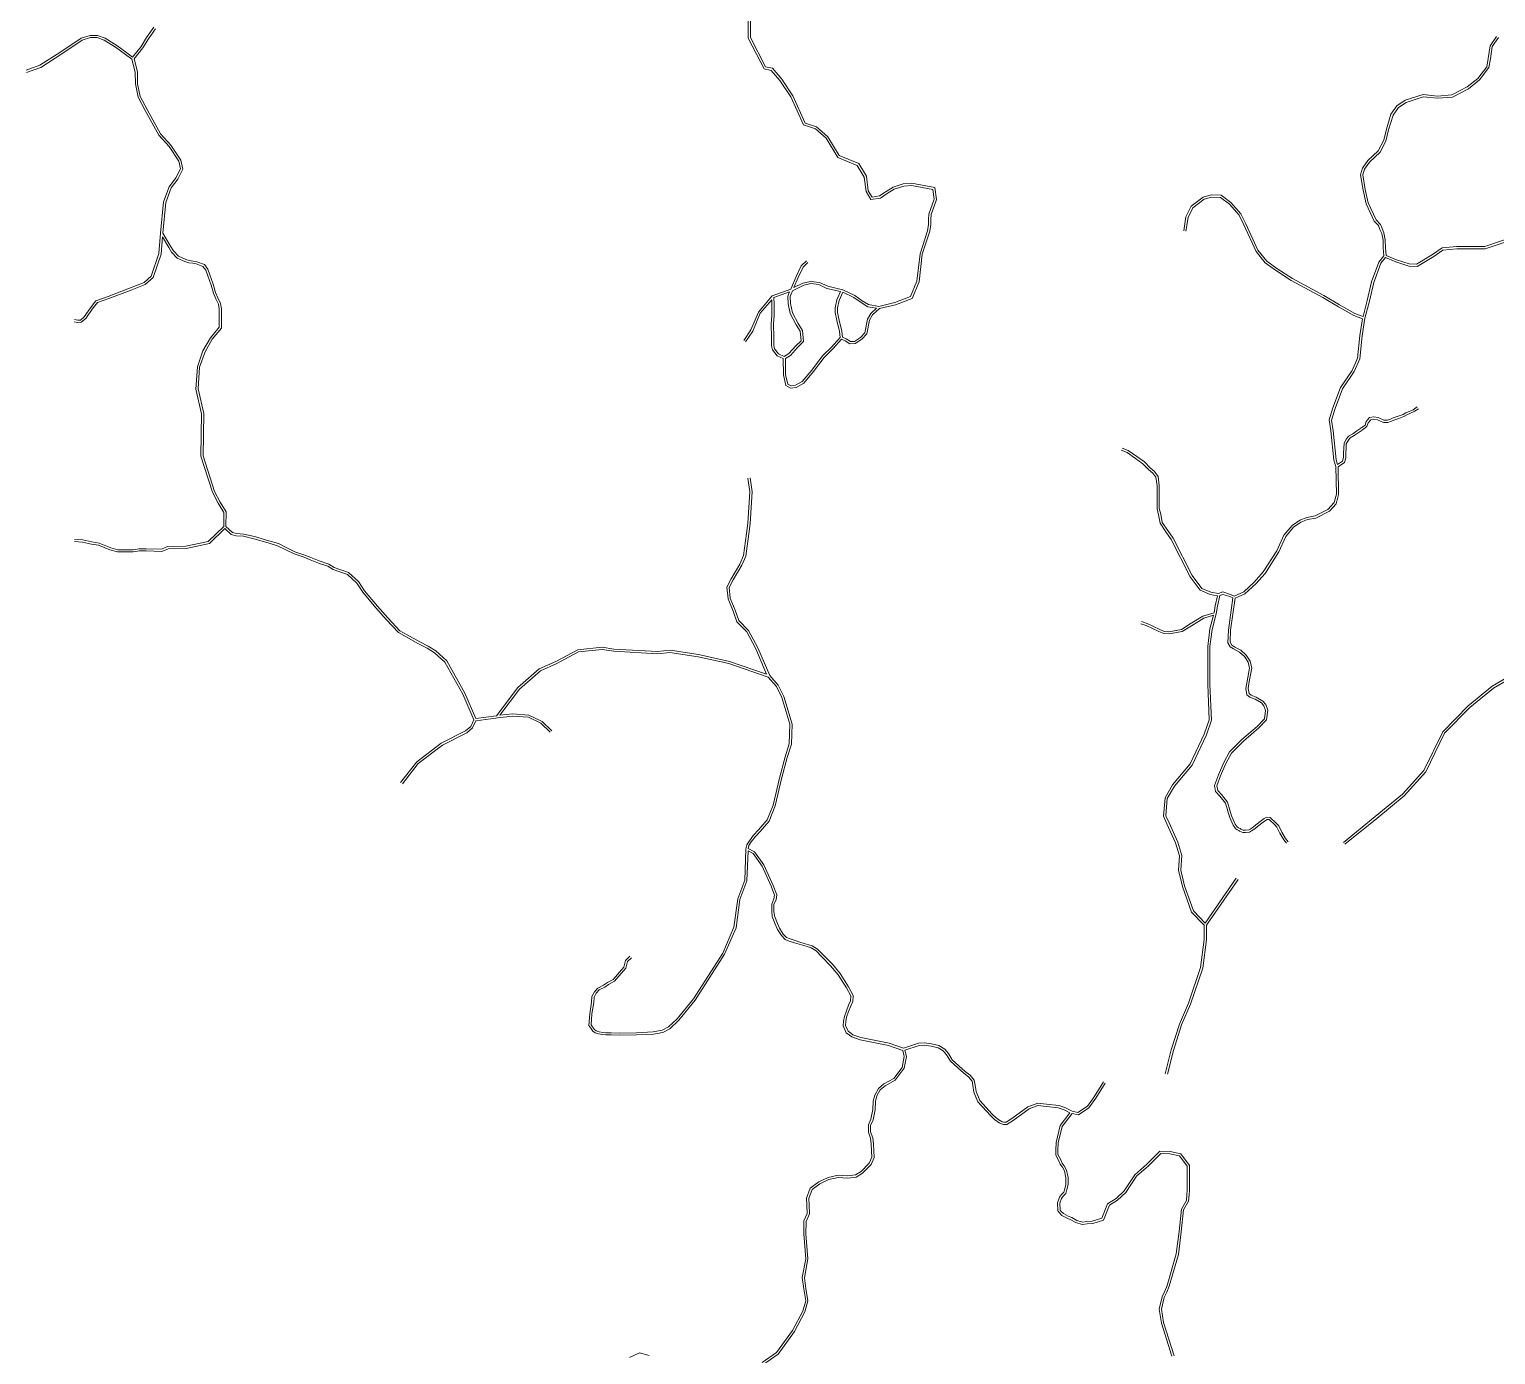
# Model space of a CAD drawing. Header units: millimetres. Extents: x 617885 to 663705, y 7172943 to 7234736.
# Drawn here: x 628088 to 631981, y 7195042 to 7198561 of the extents above; entities that cross this region are included whole.
import ezdxf

# ---------------------------------------------------------------- set-up
doc = ezdxf.new("R2010")
doc.units = ezdxf.units.MM
doc.layers.add('VIAS', color=7, linetype='Continuous', lineweight=5)

msp = doc.modelspace()

# ---------------------------------------------------------------- linework, layer by layer
at = {"layer": 'VIAS', "color": 253}
for points in [[(629989.5, 7197731.5), (630008.2, 7197759.9), (630028.3, 7197807.3), (630058.6, 7197843), (630059, 7197831.4), (630059, 7197800.2), (630057.4, 7197780), (630057.4, 7197767.7), (630058.2, 7197753.2), (630058.2, 7197720.7), (630060.9, 7197710.1), (630073, 7197694.5), (630088.9, 7197686.9), (630089.7, 7197644.1), (630096.5, 7197615.1), (630109, 7197608.4), (630123.5, 7197610.2), (630143.8, 7197621.2), (630170, 7197652.3), (630198.2, 7197690.1), (630222.3, 7197713.4), (630244.3, 7197738.2), (630253.6, 7197734.1), (630265.9, 7197725.7), (630280, 7197726.6), (630298.4, 7197738.1), (630311.6, 7197752.8), (630318.8, 7197789.2), (630326.2, 7197803), (630345, 7197819.6), (630387.3, 7197829.8), (630431.6, 7197846.6), (630450.1, 7197890.8), (630458.4, 7197963.7), (630478.4, 7198024.8), (630480.8, 7198042.8), (630480.8, 7198055.8), (630481.9, 7198069.4), (630496.1, 7198109.6), (630492.2, 7198140.7), (630429.7, 7198152.9), (630407.8, 7198150.5), (630381.3, 7198142.1), (630362.2, 7198130.1), (630345, 7198118.7), (630325.3, 7198115.6), (630315, 7198132.1), (630310.3, 7198170.8), (630290, 7198204.6), (630238.1, 7198225.9), (630207.7, 7198276), (630177.7, 7198302), (630147.7, 7198312.4), (630114.9, 7198384.6), (630085.4, 7198428.8), (630060.6, 7198457.6), (630042.4, 7198461.6), (630002.1, 7198539.4), (630002.1, 7198588.8)], [(629996.1, 7198589.7), (629996.1, 7198538), (630038.3, 7198456.3), (630057.4, 7198452.2), (630080.6, 7198425.2), (630109.6, 7198381.6), (630143.3, 7198307.5), (630174.6, 7198296.7), (630203.1, 7198272.1), (630234, 7198221.1), (630285.9, 7198199.8), (630304.5, 7198168.8), (630309.2, 7198130.1), (630322.3, 7198109), (630347.3, 7198113), (630365.4, 7198125), (630383.9, 7198136.6), (630409.1, 7198144.6), (630429.5, 7198146.8), (630486.8, 7198135.6), (630490, 7198110.3), (630476, 7198070.7), (630474.8, 7198056.1), (630474.8, 7198043.2), (630472.5, 7198026.1), (630452.5, 7197965), (630444.3, 7197892.3), (630427, 7197851.3), (630385.5, 7197835.5), (630343.4, 7197825.4), (630316.1, 7197830.3), (630299.3, 7197840.6), (630279.4, 7197853.9), (630247.2, 7197869.6), (630246.6, 7197869.8), (630207.5, 7197878.9), (630185.9, 7197889.2), (630162.4, 7197891.9), (630141.7, 7197887.2), (630117.2, 7197875.2), (630128.8, 7197902.3), (630142, 7197929.3), (630155, 7197941.7)], [(628418.2, 7198566.5), (628399, 7198539.5), (628384.4, 7198515.8), (628361.9, 7198487.5), (628346.2, 7198499), (628319.8, 7198518.3), (628289.3, 7198537.6), (628268.9, 7198545.2), (628249, 7198545.2), (628225.6, 7198537.6), (628170.9, 7198501.4), (628115, 7198465.6), (628079.4, 7198452.4)], [(629995.4, 7197369.2), (630001, 7197333.2), (629995.3, 7197249.9), (629992, 7197222.2), (629983.9, 7197163.7), (629974.3, 7197141.3), (629951.4, 7197102.1), (629939.5, 7197080), (629942.9, 7197049.2), (629956.1, 7197016.1), (629966.2, 7196987.7), (629992.5, 7196961.4), (630016.8, 7196916.1), (630045.3, 7196848.7), (629946.6, 7196882.6), (629864.5, 7196900.7), (629788.7, 7196912.2), (629755.7, 7196908.9), (629639.8, 7196915.4), (629608.5, 7196920.4), (629543.6, 7196913.7), (629485.8, 7196882.4), (629441.3, 7196862.6), (629385, 7196813), (629328.3, 7196738.5), (629272.8, 7196730.8), (629243.8, 7196798.1), (629195.7, 7196884), (629166.6, 7196910.5), (629146.4, 7196923.1), (629124, 7196934.3), (629090.6, 7196952.9), (629071.2, 7196963.8), (629039.3, 7196998.1), (629012.1, 7197029), (628977.5, 7197069.7), (628961.3, 7197094.6), (628935.3, 7197118.8), (628896.7, 7197132), (628882.5, 7197140.7), (628857.1, 7197149.6), (628835.3, 7197158.3), (628816.6, 7197166), (628792.6, 7197173.6), (628770.9, 7197184.4), (628748.8, 7197195.5), (628723.4, 7197203.2), (628685, 7197214.2), (628657.3, 7197220.8), (628637.7, 7197221.9), (628626.7, 7197224.9), (628609.6, 7197241), (628609.8, 7197280.2), (628594.3, 7197305.6), (628579.3, 7197334.2), (628549.2, 7197428.4), (628550.6, 7197541.1), (628536, 7197606.4), (628539.6, 7197663.9), (628554, 7197704.5), (628573.1, 7197738.1), (628598, 7197767.9), (628598, 7197819), (628595.4, 7197833.1), (628588, 7197847.9), (628582, 7197862.2), (628576, 7197884), (628566.9, 7197908.8), (628561.6, 7197924.6), (628552.3, 7197936.8), (628532.5, 7197944), (628522.8, 7197945.7), (628511.8, 7197947.4), (628502.9, 7197949.8), (628484, 7197958.9), (628470.1, 7197972.7), (628462.6, 7197985.2), (628441.8, 7198020.1), (628449.8, 7198101.5), (628463.8, 7198139.9), (628481.5, 7198163.6), (628495.2, 7198189.7), (628490.1, 7198213.9), (628463.5, 7198253.8), (628436.2, 7198283.4), (628400.7, 7198348.5), (628382.2, 7198382.8), (628375, 7198416.7), (628374.3, 7198448.5), (628365.7, 7198482.7), (628389.3, 7198512.4), (628404, 7198536.2), (628422.5, 7198562.2)], [(628080.4, 7198446.4), (628117.7, 7198460.2), (628174.2, 7198496.3), (628228.2, 7198532.1), (628249.9, 7198539.2), (628267.9, 7198539.2), (628286.6, 7198532.2), (628316.4, 7198513.4), (628342.6, 7198494.2), (628359.8, 7198481.6), (628368.3, 7198447.7), (628369, 7198416), (628376.5, 7198380.7), (628395.4, 7198345.6), (628431.3, 7198279.9), (628458.8, 7198250.1), (628484.5, 7198211.5), (628488.9, 7198190.6), (628476.4, 7198166.8), (628458.5, 7198142.8), (628443.9, 7198102.8), (628435.7, 7198019.7), (628435.7, 7198019.7), (628431.3, 7197965.7), (628411, 7197905.5), (628392.1, 7197888.8), (628353.4, 7197873.6), (628296.6, 7197852.1), (628264.5, 7197840.5), (628249.8, 7197821.6), (628233.5, 7197797.4), (628223, 7197789.2), (628216.3, 7197788.8), (628207.6, 7197790.2)], [(631982.9, 7198541.7), (631966.1, 7198517.6), (631961, 7198484.1), (631957.1, 7198461.9), (631933.9, 7198430.9), (631905.5, 7198408.4), (631864.4, 7198386.9), (631826.4, 7198384), (631788.2, 7198388), (631740.3, 7198372.8), (631718.5, 7198358.3), (631703, 7198335.5), (631690.8, 7198296.1), (631683.9, 7198266.5), (631669.4, 7198238.4), (631641.6, 7198212.6), (631627.2, 7198192.1), (631621.9, 7198175), (631629, 7198134.3), (631637, 7198098.1), (631658.5, 7198051.7), (631669.7, 7198039.8), (631673.8, 7198029.7), (631678.6, 7198018.6), (631682, 7198001.6), (631682.7, 7197980.6), (631684.1, 7197959.8), (631671.2, 7197942.7), (631651.4, 7197890.4), (631640.1, 7197840.9), (631628.8, 7197798.4), (631607.2, 7197806.5), (631566.4, 7197829.4), (631524.8, 7197854.2), (631441.4, 7197899.5), (631400.1, 7197926.4), (631373.5, 7197945.3), (631349.9, 7197974.6), (631317.3, 7198044.5), (631304.6, 7198070.9), (631278.1, 7198101.3), (631252, 7198120.4), (631225.6, 7198121.4), (631204.3, 7198115.3), (631172.5, 7198091.5), (631158.5, 7198063.4), (631152.6, 7198026.4)], [(632032.7, 7198011.5), (631952.4, 7197984.3), (631877.5, 7197984.3), (631838.9, 7197980.8), (631813.3, 7197963.4), (631770.8, 7197937.7), (631751.2, 7197938.5), (631717.8, 7197949), (631690, 7197960.9), (631688.7, 7197980.9), (631688, 7198002.3), (631684.3, 7198020.5), (631679.3, 7198032), (631674.9, 7198043.1), (631663.5, 7198055.1), (631642.8, 7198100), (631634.9, 7198135.5), (631628, 7198174.6), (631632.7, 7198189.4), (631646.2, 7198208.7), (631674.2, 7198234.7), (631689.6, 7198264.4), (631696.6, 7198294.5), (631708.4, 7198332.9), (631722.8, 7198353.9), (631742.9, 7198367.3), (631788.8, 7198381.9), (631826.3, 7198378), (631866.1, 7198381), (631908.8, 7198403.4), (631938.2, 7198426.7), (631962.8, 7198459.5), (631966.9, 7198483.1), (631971.9, 7198515.3), (631988.5, 7198539.2)], [(630988.9, 7197449.1), (631005.4, 7197442.9), (631028, 7197426.5), (631048.3, 7197412.3), (631063.6, 7197397), (631074.9, 7197386.8), (631084.6, 7197373.8), (631087.8, 7197349.7), (631087.8, 7197288.3), (631091.7, 7197273.5), (631095.7, 7197251.8), (631110.4, 7197230.1), (631124.7, 7197209.8), (631174.8, 7197110.4), (631200.5, 7197076.5), (631224.8, 7197066.3), (631245.3, 7197062.7), (631256.5, 7197067), (631277, 7197060.2), (631286.6, 7197056.3), (631312, 7197067.6), (631340.1, 7197092.7), (631363.8, 7197120.1), (631399.7, 7197176.7), (631418.5, 7197217.7), (631440.5, 7197243.7), (631461.2, 7197257.5), (631479.8, 7197265.1), (631501.8, 7197269.1), (631535.7, 7197286), (631552.2, 7197304.4), (631558, 7197326.7), (631556.4, 7197400.1), (631551.3, 7197417), (631543.6, 7197494.6), (631539.3, 7197524.1), (631548.8, 7197556.2), (631568.6, 7197609.6), (631600.1, 7197655.6), (631614.3, 7197688.1), (631620.6, 7197748), (631627.5, 7197792.5), (631604.7, 7197801), (631563.4, 7197824.2), (631521.8, 7197849), (631438.3, 7197894.4), (631396.7, 7197921.4), (631369.3, 7197940.9), (631344.8, 7197971.4), (631311.9, 7198042), (631299.5, 7198067.6), (631274, 7198096.9), (631250, 7198114.4), (631226.3, 7198115.3), (631207.1, 7198109.8), (631177.2, 7198087.5), (631164.3, 7198061.6), (631158.6, 7198025.5)], [(628206.6, 7197784.3), (628216, 7197782.8), (628225.3, 7197783.3), (628237.9, 7197793.2), (628254.7, 7197818.1), (628268.2, 7197835.4), (628298.7, 7197846.4), (628355.6, 7197868), (628395.3, 7197883.6), (628416.2, 7197902.1), (628437.2, 7197964.5), (628440.9, 7198009.9), (628457.5, 7197982.1), (628465.3, 7197969), (628480.5, 7197953.9), (628500.8, 7197944.2), (628510.6, 7197941.5), (628521.8, 7197939.8), (628530.9, 7197938.2), (628548.6, 7197931.7), (628556.3, 7197921.7), (628561.2, 7197906.8), (628570.2, 7197882.2), (628576.3, 7197860.3), (628582.5, 7197845.4), (628589.7, 7197831.2), (628592, 7197818.5), (628592, 7197770), (628568.2, 7197741.5), (628548.5, 7197707), (628533.7, 7197665.1), (628530, 7197605.9), (628544.6, 7197540.5), (628543.2, 7197427.5), (628573.8, 7197331.9), (628589.1, 7197302.7), (628603.8, 7197278.5), (628603.6, 7197241), (628562.7, 7197201), (628503.2, 7197188.8), (628454.7, 7197187.4), (628438.3, 7197180.6), (628397.5, 7197181.9), (628379.3, 7197181.9), (628362.8, 7197179.2), (628322.2, 7197179.2), (628303.5, 7197184.5), (628273, 7197197), (628253.5, 7197199.8), (628229.9, 7197205.3), (628207.6, 7197206.7)], [(631772.8, 7197558.6), (631762, 7197551.1), (631742.6, 7197542.7), (631735, 7197538.5), (631721.7, 7197533.5), (631708.7, 7197529.2), (631702, 7197525.8), (631694.1, 7197523.4), (631684.2, 7197523.4), (631669.1, 7197530.1), (631657.1, 7197532), (631646.2, 7197530), (631637.5, 7197519.4), (631634.2, 7197510.4), (631623.1, 7197501.7), (631612.1, 7197494.9), (631602, 7197487.3), (631590.5, 7197481.1), (631584.9, 7197473.6), (631578.5, 7197461.8), (631577.6, 7197449.3), (631576.8, 7197435.6), (631576.8, 7197423.9), (631574.6, 7197414.4), (631561.1, 7197405.4), (631557.2, 7197418.2), (631549.6, 7197495.3), (631545.4, 7197523.6), (631554.5, 7197554.3), (631574, 7197606.9), (631605.4, 7197652.7), (631620.2, 7197686.5), (631626.5, 7197747.2), (631633.8, 7197793.8), (631646, 7197839.5), (631657.1, 7197888.7), (631676.5, 7197939.8), (631688.1, 7197955.2), (631715.7, 7197943.3), (631750.2, 7197932.6), (631772.3, 7197931.6), (631816.5, 7197958.3), (631841, 7197975), (631877.8, 7197978.3), (631953.4, 7197978.3), (632035.1, 7198005.9)], [(629984.5, 7197734.8), (630002.9, 7197762.8), (630023.2, 7197810.5), (630058.9, 7197852.8), (630060.2, 7197853.6), (630109.1, 7197871.4), (630123.3, 7197904.8), (630137.1, 7197932.9), (630150.9, 7197946.1)], [(630091.7, 7197692.2), (630076.9, 7197699.3), (630066.4, 7197712.7), (630064.2, 7197721.4), (630064.2, 7197753.4), (630063.4, 7197767.9), (630063.4, 7197779.8), (630065, 7197799.9), (630065, 7197831.5), (630064.3, 7197848.7), (630106.2, 7197863.9), (630101.9, 7197852.9), (630102.6, 7197832.1), (630107.8, 7197806.5), (630123.5, 7197776.5), (630134.7, 7197759.7), (630137.1, 7197734.3), (630122.8, 7197720.7), (630104.4, 7197700), (630091.7, 7197692.2)], [(630094.9, 7197687.2), (630095.7, 7197644.9), (630101.7, 7197619.1), (630110.2, 7197614.6), (630121.6, 7197616), (630140, 7197625.9), (630165.3, 7197656.1), (630193.7, 7197694.1), (630217.9, 7197717.5), (630240.4, 7197742.9), (630239.1, 7197758.8), (630231.9, 7197787.6), (630227.4, 7197809), (630227.4, 7197822), (630231.9, 7197842.9), (630241.7, 7197864.8), (630205.5, 7197873.2), (630184.2, 7197883.4), (630162.8, 7197885.8), (630143.7, 7197881.5), (630113.7, 7197866.8), (630107.9, 7197851.8), (630108.5, 7197832.8), (630113.5, 7197808.5), (630128.6, 7197779.6), (630140.5, 7197761.8), (630143.4, 7197732), (630127.1, 7197716.6), (630108.3, 7197695.4), (630094.9, 7197687.2)], [(630247.4, 7197862.8), (630276.5, 7197848.6), (630296.1, 7197835.6), (630313.9, 7197824.6), (630336.9, 7197820.4), (630321.5, 7197806.8), (630313, 7197791.2), (630306, 7197755.6), (630294.5, 7197742.7), (630278.1, 7197732.5), (630267.6, 7197731.8), (630256.6, 7197739.4), (630246.3, 7197743.9), (630245, 7197759.7), (630237.7, 7197788.9), (630233.4, 7197809.6), (630233.4, 7197821.3), (630237.6, 7197841), (630247.4, 7197862.8)], [(631776.2, 7197553.7), (631764.9, 7197545.9), (631745.3, 7197537.3), (631737.5, 7197533), (631723.7, 7197527.8), (631711, 7197523.6), (631704.2, 7197520.2), (631695, 7197517.4), (631682.9, 7197517.4), (631667.4, 7197524.3), (631657.2, 7197525.9), (631649.4, 7197524.5), (631642.8, 7197516.4), (631639.3, 7197506.7), (631626.6, 7197496.7), (631615.5, 7197489.9), (631605.2, 7197482.2), (631594.5, 7197476.5), (631590, 7197470.4), (631584.4, 7197460.1), (631583.6, 7197448.9), (631582.8, 7197435.4), (631582.8, 7197423.2), (631579.9, 7197410.7), (631562.4, 7197399), (631564, 7197326.1), (631557.7, 7197301.5), (631539.4, 7197281.2), (631503.7, 7197263.3), (631481.5, 7197259.3), (631464, 7197252.2), (631444.5, 7197239.2), (631423.6, 7197214.4), (631405, 7197173.8), (631368.7, 7197116.5), (631344.4, 7197088.4), (631315.3, 7197062.5), (631289.4, 7197051), (631277.2, 7196965.4), (631275.8, 7196933.9), (631280.1, 7196926), (631288.2, 7196920.9), (631304.3, 7196912.4), (631318.3, 7196899.3), (631329, 7196883.3), (631333.5, 7196865), (631326.9, 7196829.2), (631324.1, 7196810.4), (631326.2, 7196797.3), (631331.4, 7196792.6), (631345.1, 7196788), (631362.8, 7196777.1), (631371.1, 7196768.1), (631376.2, 7196752.8), (631372.4, 7196727.7), (631351.8, 7196705.9), (631311.4, 7196670.8), (631279.5, 7196639.2), (631264.3, 7196611.7), (631250.4, 7196578.8), (631240.4, 7196552.5), (631243, 7196540.1), (631252.8, 7196528.9), (631269.3, 7196509.1), (631279.8, 7196472.3), (631289.3, 7196450.7), (631294.7, 7196443.5), (631298, 7196440.7), (631303, 7196438.6), (631304.2, 7196436.8), (631310.6, 7196434.7), (631316.5, 7196434.7), (631325.5, 7196435.3), (631329.4, 7196437.5), (631337.5, 7196442.5), (631344.6, 7196448.9), (631359.6, 7196460), (631366.2, 7196465.3), (631372.4, 7196469.2), (631382.2, 7196468.3), (631399.4, 7196452.5), (631405, 7196445.6), (631412.8, 7196429.2), (631423.1, 7196412.6), (631430.1, 7196403.6)], [(631040.7, 7196988.2), (631055.2, 7196983.6), (631070.5, 7196976.4), (631089.2, 7196967.6), (631101.1, 7196962.4), (631113.6, 7196961.6), (631146.5, 7196967.7), (631170.1, 7196982.5), (631203.4, 7197003.2), (631233.2, 7197011.7), (631236.5, 7197030.4), (631242.1, 7197057.2), (631223.1, 7197060.5), (631196.7, 7197071.6), (631169.7, 7197107.2), (631119.5, 7197206.7), (631105.5, 7197226.7), (631090, 7197249.5), (631085.9, 7197272.2), (631081.8, 7197287.5), (631081.8, 7197349.3), (631078.9, 7197371.5), (631070.4, 7197382.7), (631059.5, 7197392.7), (631044.5, 7197407.7), (631024.5, 7197421.7), (631002.6, 7197437.6), (630986.8, 7197443.5)], [(630939.3, 7195765.8), (630914.7, 7195726.4), (630896.8, 7195701.3), (630871.7, 7195684.7), (630856.1, 7195688), (630837.3, 7195697.6), (630820.8, 7195703), (630788.5, 7195707.1), (630764.9, 7195709.1), (630739.2, 7195699.4), (630696.4, 7195668.7), (630681.1, 7195659.3), (630674.8, 7195659.3), (630670.8, 7195660.1), (630666.1, 7195662.2), (630662.2, 7195664.9), (630654.5, 7195670.4), (630644.1, 7195680.7), (630611.2, 7195716.6), (630601.4, 7195740.2), (630598.9, 7195757.6), (630596.2, 7195771), (630585.4, 7195783.6), (630572.6, 7195793.8), (630555.8, 7195809), (630537.7, 7195824.6), (630527.7, 7195841.3), (630518, 7195852.7), (630502.8, 7195862.5), (630482.8, 7195866.9), (630464.7, 7195869.4), (630448.9, 7195868.6), (630409, 7195855.3), (630370.2, 7195868.5), (630295.3, 7195883.6), (630274, 7195891.2), (630268.4, 7195895), (630261.3, 7195900.5), (630254.5, 7195915.7), (630255.4, 7195926.7), (630257.6, 7195938.3), (630261.7, 7195950), (630269.4, 7195970.1), (630273.8, 7195979.2), (630275.3, 7195995.8), (630262.4, 7196018.8), (630240.1, 7196054), (630219.7, 7196078.4), (630195.3, 7196103.3), (630180.5, 7196118.7), (630166, 7196127.1), (630156.9, 7196130.1), (630145.3, 7196133.6), (630133.2, 7196137.1), (630121.1, 7196141.1), (630107.3, 7196145.7), (630098.1, 7196149.5), (630089.5, 7196158.7), (630079.3, 7196173.9), (630073.7, 7196186.9), (630065.7, 7196206.7), (630064.6, 7196219.4), (630064.6, 7196237.2), (630070.3, 7196250.3), (630072.1, 7196263), (630062.6, 7196287.8), (630038.2, 7196342.2), (630013.1, 7196377.4), (629996.5, 7196385.7), (629998.1, 7196393.5), (630004.5, 7196403.1), (630015.3, 7196417.6), (630027.7, 7196431), (630051.8, 7196458.4), (630068.1, 7196499), (630084.8, 7196570.9), (630100, 7196627.4), (630111, 7196663.3), (630112.7, 7196716.4), (630091.2, 7196789.2), (630076.1, 7196819.2), (630053.3, 7196845.3), (630022.3, 7196918.7), (629997.4, 7196965), (629971.4, 7196991), (629961.7, 7197018.3), (629948.8, 7197050.7), (629945.6, 7197078.8), (629956.6, 7197099.2), (629979.6, 7197138.6), (629989.7, 7197162.1), (629998, 7197221.4), (630001.2, 7197249.3), (630007.1, 7197333.4), (630001.3, 7197370.2)], [(628207.3, 7197200.7), (628229, 7197199.3), (628252.3, 7197193.9), (628271.4, 7197191.2), (628301.5, 7197178.8), (628321.3, 7197173.2), (628363.3, 7197173.2), (628379.8, 7197175.9), (628397.4, 7197175.9), (628439.4, 7197174.5), (628456, 7197181.5), (628503.9, 7197182.8), (628565.6, 7197195.4), (628606.6, 7197235.5), (628623.6, 7197219.5), (628636.7, 7197215.9), (628656.5, 7197214.8), (628683.5, 7197208.4), (628721.7, 7197197.4), (628746.6, 7197189.9), (628768.3, 7197179), (628790.4, 7197168), (628814.5, 7197160.3), (628833, 7197152.7), (628855, 7197143.9), (628879.9, 7197135.3), (628894.2, 7197126.5), (628932.2, 7197113.5), (628956.7, 7197090.7), (628972.7, 7197066.1), (629007.5, 7197025.1), (629034.9, 7196994.1), (629067.4, 7196959), (629087.7, 7196947.6), (629121.2, 7196929), (629143.5, 7196917.9), (629162.9, 7196905.7), (629190.9, 7196880.2), (629238.4, 7196795.4), (629267.6, 7196727.5), (629259.5, 7196710), (629245.5, 7196698), (629181, 7196665.8), (629116.1, 7196616.2), (629073.5, 7196560.8)], [(631425.4, 7196399.9), (631418.1, 7196409.2), (631407.6, 7196426.3), (631399.8, 7196442.4), (631395, 7196448.4), (631379.7, 7196462.5), (631373.9, 7196463), (631369.7, 7196460.4), (631363.3, 7196455.3), (631348.4, 7196444.3), (631341.2, 7196437.7), (631332.4, 7196432.3), (631327.2, 7196429.4), (631316.7, 7196428.7), (631309.6, 7196428.7), (631300.4, 7196431.7), (631299, 7196433.8), (631294.9, 7196435.6), (631290.4, 7196439.3), (631284.1, 7196447.7), (631274.1, 7196470.3), (631263.8, 7196506.2), (631248.3, 7196525), (631237.5, 7196537.4), (631234.2, 7196553), (631244.8, 7196581.1), (631258.9, 7196614.4), (631274.6, 7196642.8), (631307.3, 7196675.2), (631347.6, 7196710.2), (631366.8, 7196730.5), (631370, 7196752.2), (631365.8, 7196765), (631358.9, 7196772.4), (631342.6, 7196782.5), (631328.3, 7196787.3), (631320.6, 7196794.3), (631318, 7196810.4), (631321, 7196830.2), (631327.4, 7196864.8), (631323.5, 7196880.8), (631313.7, 7196895.4), (631300.8, 7196907.5), (631285.2, 7196915.7), (631275.6, 7196921.7), (631269.7, 7196932.4), (631271.2, 7196966), (631283.4, 7197051.1), (631274.9, 7197054.6), (631256.7, 7197060.6), (631248.2, 7197057.4), (631242.4, 7197029.2), (631238.8, 7197008.8), (631238.8, 7197008.6), (631228, 7196967.6), (631222.3, 7196921.9), (631222.3, 7196822.3), (631226.4, 7196726.7), (631212.9, 7196687.3), (631175.2, 7196607), (631127.9, 7196551.3), (631109, 7196518.3), (631105.5, 7196472.6), (631113.7, 7196454), (631136.9, 7196402.9), (631147.8, 7196366.9), (631144.6, 7196328.4), (631155.1, 7196286.4), (631178.3, 7196219.9), (631209.5, 7196187.8), (631292.2, 7196306.7)], [(631038.9, 7196982.4), (631053, 7196978), (631067.9, 7196971), (631086.7, 7196962.1), (631099.7, 7196956.5), (631113.9, 7196955.6), (631148.7, 7196962), (631173.3, 7196977.4), (631205.9, 7196997.7), (631231.6, 7197005), (631222.1, 7196968.8), (631216.3, 7196922.3), (631216.3, 7196822.1), (631220.4, 7196727.6), (631207.3, 7196689.6), (631170.1, 7196610.3), (631123, 7196554.8), (631103.1, 7196520.1), (631099.4, 7196471.6), (631108.2, 7196451.5), (631131.2, 7196400.7), (631141.7, 7196366.3), (631138.5, 7196327.9), (631149.3, 7196284.6), (631173.1, 7196216.7), (631206.9, 7196181.9), (631206.9, 7196144.3), (631197.5, 7196069.6), (631165.4, 7195974.7), (631141.2, 7195919.6), (631119.6, 7195850.9), (631103.5, 7195787.7)], [(629474.5, 7196698.5), (629449.6, 7196723.4), (629414.2, 7196740.3), (629370.8, 7196743.6), (629336.6, 7196739.5), (629389.4, 7196808.9), (629444.6, 7196857.5), (629488.5, 7196877), (629545.4, 7196907.9), (629608.3, 7196914.3), (629639.2, 7196909.5), (629755.9, 7196902.9), (629788.5, 7196906.1), (629863.4, 7196894.8), (629945, 7196876.8), (630048.9, 7196841.1), (630071.1, 7196815.8), (630085.6, 7196786.9), (630106.6, 7196715.6), (630105, 7196664.2), (630094.2, 7196629.1), (630079, 7196572.4), (630062.3, 7196500.8), (630046.6, 7196461.6), (630023.3, 7196435), (630010.7, 7196421.5), (629999.6, 7196406.6), (629992.4, 7196395.8), (629990.1, 7196384.6), (629990.1, 7196384.1), (629987, 7196301.4), (629968.4, 7196252), (629958.3, 7196176.8), (629928.5, 7196107.7), (629850.8, 7195986.5), (629807.3, 7195933.6), (629784.6, 7195912.1), (629767.9, 7195903.1), (629744, 7195898.9), (629699.4, 7195896.6), (629654.3, 7195895.7), (629632.1, 7195896.6), (629618.5, 7195896.6), (629609.9, 7195897.5), (629600.8, 7195899.3), (629592.7, 7195902), (629587.9, 7195904.8), (629583.1, 7195911.8), (629579, 7195917.6), (629581.4, 7195946.4), (629586.5, 7195976.9), (629587.3, 7195990.8), (629592.8, 7196001.7), (629600.6, 7196010.3), (629615.5, 7196017.8), (629625.7, 7196024.6), (629641.3, 7196033.2), (629671.7, 7196068), (629675.9, 7196085.6), (629686, 7196095.6)], [(631576.7, 7196401.8), (631661.3, 7196470.5), (631733.8, 7196529.7), (631790.1, 7196592.6), (631840.4, 7196695.6), (631908.2, 7196764.8), (631971.9, 7196816.5), (632014.2, 7196841.4)], [(632015.1, 7196834.9), (631975.4, 7196811.5), (631912.3, 7196760.3), (631845.3, 7196692.1), (631795.2, 7196589.2), (631737.9, 7196525.4), (631665.1, 7196465.8), (631580.5, 7196397.2)], [(629078.3, 7196557.1), (629120.4, 7196611.9), (629184.2, 7196660.6), (629248.8, 7196692.9), (629264.4, 7196706.3), (629273, 7196724.7), (629325.9, 7196732.1), (629330.3, 7196732.7), (629370.9, 7196737.6), (629412.7, 7196734.4), (629446.1, 7196718.5), (629470.3, 7196694.3)], [(629681.8, 7196099.8), (629670.5, 7196088.7), (629666.2, 7196070.8), (629637.4, 7196038), (629622.5, 7196029.7), (629612.4, 7196023), (629596.9, 7196015.2), (629587.8, 7196005.2), (629581.4, 7195992.4), (629580.5, 7195977.6), (629575.4, 7195947.1), (629572.8, 7195915.9), (629578.2, 7195908.4), (629583.7, 7195900.3), (629590.3, 7195896.5), (629599.2, 7195893.5), (629609, 7195891.6), (629618.2, 7195890.6), (629632, 7195890.6), (629654.2, 7195889.7), (629699.7, 7195890.6), (629744.7, 7195893), (629769.9, 7195897.3), (629788.1, 7195907.2), (629811.7, 7195929.5), (629855.7, 7195983), (629933.8, 7196104.9), (629964.1, 7196175.2), (629974.3, 7196250.5), (629992.9, 7196300.2), (629995.9, 7196379.2), (630009.1, 7196372.7), (630033, 7196339.2), (630057, 7196285.5), (630066, 7196262.3), (630064.5, 7196252), (630058.6, 7196238.4), (630058.6, 7196219.2), (630059.8, 7196205.3), (630068.1, 7196184.6), (630074, 7196171), (630084.8, 7196154.9), (630094.6, 7196144.4), (630105.2, 7196140.1), (630119.2, 7196135.4), (630131.4, 7196131.4), (630143.6, 7196127.9), (630155.1, 7196124.4), (630163.5, 7196121.6), (630176.8, 7196113.9), (630191, 7196099.1), (630215.2, 7196074.3), (630235.3, 7196050.4), (630257.2, 7196015.7), (630269.1, 7195994.5), (630267.9, 7195980.8), (630263.9, 7195972.4), (630256, 7195952.1), (630251.8, 7195939.8), (630249.4, 7195927.5), (630248.4, 7195914.6), (630256.4, 7195896.7), (630264.9, 7195890.2), (630271.3, 7195885.8), (630293.7, 7195877.8), (630368.7, 7195862.7), (630406.5, 7195849.8), (630410.8, 7195833.3), (630404.7, 7195804.6), (630382.6, 7195775), (630356.3, 7195760.7), (630342.4, 7195748.8), (630332.5, 7195731), (630328.5, 7195714.6), (630327.3, 7195692.4), (630322.3, 7195667.1), (630315.3, 7195651.7), (630315.3, 7195632.3), (630321, 7195616.3), (630322.8, 7195600.4), (630324.7, 7195565.9), (630317.6, 7195550), (630295.8, 7195527.9), (630281.3, 7195519), (630259.9, 7195516.6), (630234.9, 7195518.1), (630208.9, 7195512.5), (630183.4, 7195500.8), (630161.1, 7195483.7), (630151.2, 7195457.5), (630152.2, 7195438.6), (630152.7, 7195416.5), (630144.3, 7195396.7), (630143.6, 7195362.7), (630148.9, 7195296.2), (630140, 7195246.3), (630143.6, 7195216.4), (630148.9, 7195184.9), (630141.1, 7195157.4), (630113.8, 7195106.2), (630071.4, 7195047.2), (630033.3, 7195020.7)], [(631297.2, 7196303.3), (631212.9, 7196182.1), (631212.9, 7196143.9), (631203.4, 7196068.2), (631171, 7195972.5), (631146.8, 7195917.5), (631125.4, 7195849.2), (631109.3, 7195786.2)], [(631121.5, 7195037.9), (631093.4, 7195125.7), (631087.7, 7195162.6), (631095.3, 7195195.2), (631102.7, 7195210), (631108.7, 7195225.5), (631132.9, 7195309.2), (631140.2, 7195368.6), (631146.4, 7195428.1), (631159.8, 7195451.2), (631161, 7195466.4), (631162.2, 7195478.5), (631162.2, 7195541.9), (631141.5, 7195569.4), (631116, 7195575.2), (631092, 7195576.3), (631058.8, 7195543.1), (631027.3, 7195515.3), (630999.3, 7195472.7), (630976.9, 7195451.6), (630955.5, 7195438.5), (630939.5, 7195399.2), (630911, 7195390.1), (630896.1, 7195388.9), (630883.3, 7195387.6), (630866.6, 7195392.8), (630853.1, 7195400.1), (630843.4, 7195403.8), (630829.4, 7195411.4), (630822.9, 7195417.9), (630818.5, 7195423.7), (630817.6, 7195445.1), (630822.7, 7195459.5), (630827.9, 7195466.7), (630834.2, 7195473.1), (630836.9, 7195481.8), (630839.6, 7195493.9), (630839.6, 7195511.4), (630836, 7195529.9), (630830.5, 7195539.8), (630824.7, 7195547.6), (630819.8, 7195558.3), (630812.8, 7195571.4), (630812.8, 7195584.6), (630813.8, 7195605.1), (630824.5, 7195650.1), (630850.5, 7195684.1), (630834.9, 7195692), (630819.5, 7195697.2), (630787.9, 7195701.1), (630765.7, 7195703), (630742.1, 7195694.1), (630699.8, 7195663.7), (630682.7, 7195653.3), (630674.3, 7195653.3), (630669, 7195654.3), (630663.1, 7195656.9), (630658.7, 7195660), (630650.6, 7195665.8), (630639.8, 7195676.5), (630606, 7195713.4), (630595.6, 7195738.6), (630593, 7195756.6), (630590.7, 7195768.3), (630581.2, 7195779.3), (630568.8, 7195789.3), (630551.9, 7195804.5), (630533, 7195820.7), (630522.8, 7195837.8), (630514, 7195848.2), (630500.5, 7195856.9), (630481.8, 7195861), (630464.5, 7195863.4), (630450, 7195862.6), (630412.6, 7195850.2), (630417, 7195833.4), (630410.2, 7195802.1), (630386.6, 7195770.3), (630359.7, 7195755.8), (630347.1, 7195745), (630338.1, 7195728.8), (630334.5, 7195713.7), (630333.2, 7195691.7), (630328.1, 7195665.3), (630321.3, 7195650.4), (630321.3, 7195633.3), (630326.9, 7195617.7), (630328.8, 7195600.9), (630330.8, 7195564.8), (630322.7, 7195546.6), (630299.6, 7195523.2), (630283.3, 7195513.2), (630260.1, 7195510.6), (630235.4, 7195512.1), (630210.8, 7195506.8), (630186.6, 7195495.7), (630166.1, 7195480), (630157.2, 7195456.6), (630158.2, 7195438.8), (630158.7, 7195415.3), (630150.2, 7195395.4), (630149.6, 7195362.9), (630155, 7195295.9), (630146.1, 7195246.1), (630149.6, 7195217.2), (630155, 7195184.6), (630146.7, 7195155.1), (630118.9, 7195103.1), (630075.7, 7195042.8), (630035.5, 7195015)], [(630944.4, 7195762.6), (630919.7, 7195723), (630901.1, 7195696.9), (630872.9, 7195678.3), (630856.3, 7195681.9), (630830.1, 7195647.5), (630819.7, 7195604.3), (630818.8, 7195584.5), (630818.8, 7195572.9), (630825.2, 7195561), (630829.9, 7195550.6), (630835.6, 7195543.1), (630841.7, 7195531.9), (630845.6, 7195512), (630845.6, 7195493.2), (630842.7, 7195480.3), (630839.5, 7195469.9), (630832.5, 7195462.8), (630828.1, 7195456.7), (630823.6, 7195444.2), (630824.4, 7195425.8), (630827.4, 7195421.9), (630833.1, 7195416.2), (630845.9, 7195409.2), (630855.6, 7195405.6), (630869, 7195398.3), (630883.9, 7195393.7), (630895.6, 7195394.9), (630909.9, 7195396.1), (630935, 7195404.1), (630950.7, 7195442.6), (630973.2, 7195456.4), (630994.7, 7195476.6), (631022.7, 7195519.3), (631054.7, 7195547.5), (631089.7, 7195582.5), (631116.8, 7195581.2), (631145, 7195574.8), (631168.2, 7195543.9), (631168.2, 7195478.2), (631166.9, 7195465.9), (631165.7, 7195449.4), (631152.3, 7195426.2), (631146.2, 7195367.9), (631138.8, 7195308), (631114.4, 7195223.6), (631108.2, 7195207.5), (631100.9, 7195193.1), (631093.8, 7195162.4), (631099.3, 7195127.1), (631127.6, 7195038.5)], [(629733.7, 7195039.8), (629708, 7195046.8), (629681.5, 7195034.2)]]:
    msp.add_lwpolyline(points, dxfattribs=at)

doc.saveas('drawing.dxf')
